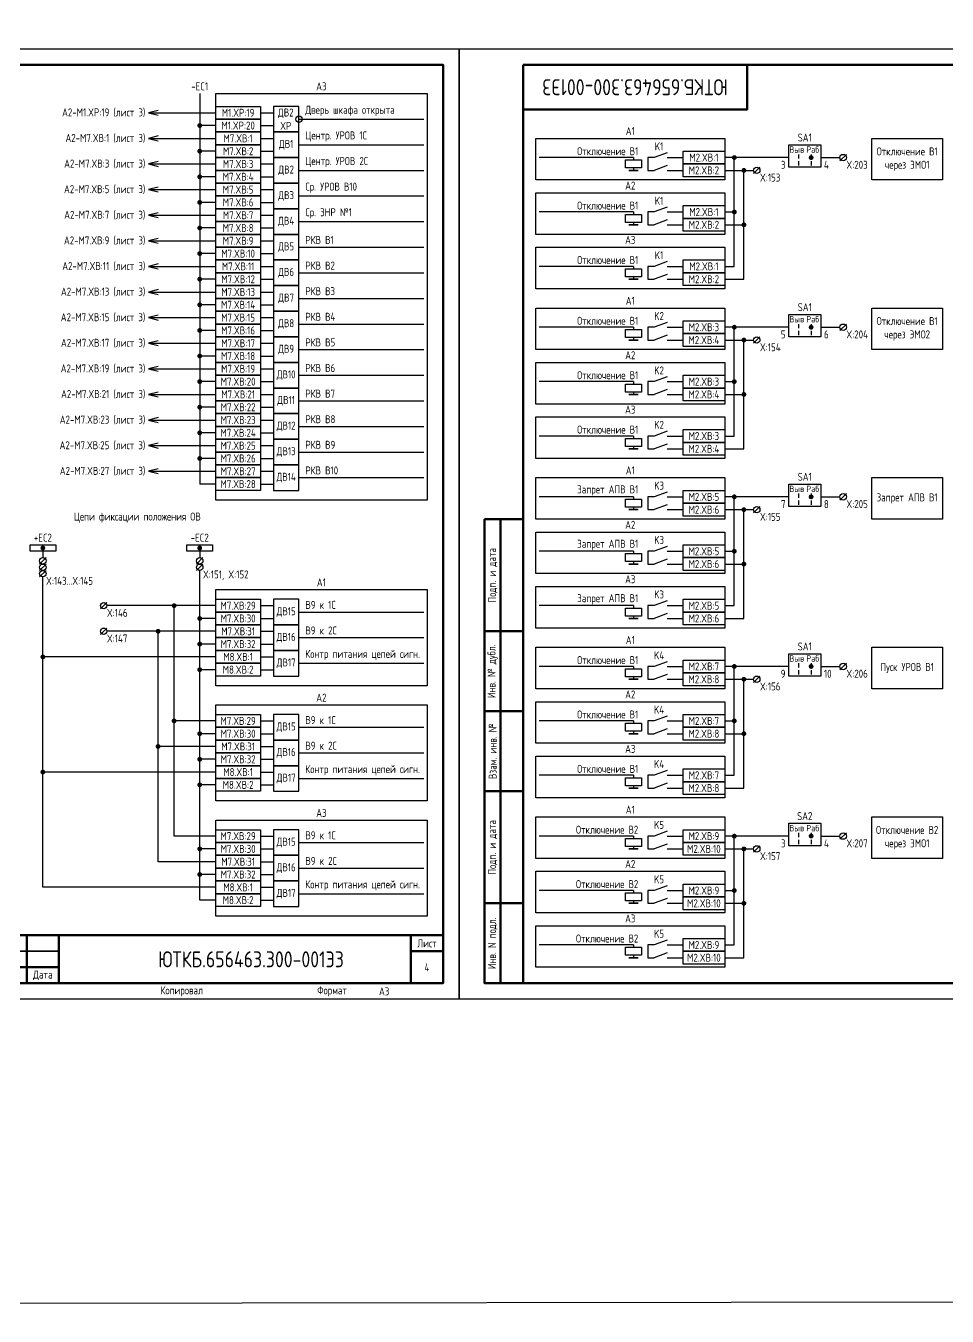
# Model space of a CAD drawing. Header units: millimetres. Extents: x -1245 to 5086, y -99 to 618.
# Drawn here: x 1544.7 to 1832.5, y -99 to 304.2 of the extents above; entities that cross this region are included whole.
import ezdxf

# ---------------------------------------------------------------- set-up
doc = ezdxf.new("R2010")
doc.units = ezdxf.units.MM
doc.styles.add('Gost_type_A', font='GOST_A.TTF')

# ---------------------------------------------------------------- blocks, each defined once
blk = doc.blocks.new('POINT')
at = {"const_width": 0.75}
blk.add_lwpolyline([(-0.375, 0, 1), (0.375, 0, 1)], format="xyb", close=True, dxfattribs=at)
blk = doc.blocks.new('Переключатель_положение')
for p, q in [((2, 1), (2, -0.34)), ((2, -1.14), (2, -2.49))]:
    blk.add_line(p, q)
blk = doc.blocks.new('Шинка')
blk.add_lwpolyline([(-4, 1), (4, 1), (4, -1), (-4, -1)], close=True)
blk.add_blockref('POINT', (0, 0))
blk = doc.blocks.new('Формат_А3')
blk.add_lwpolyline([(-420, 297), (0, 297), (0, 0), (-420, 0)], close=True)
at = {"lineweight": 50}
blk.add_lwpolyline([(-400, 292), (-5, 292), (-5, 5), (-400, 5)], close=True, dxfattribs=at)
blk = doc.blocks.new('Штамп малый нижний')
at = {"lineweight": 50}
for points in [[(-185, 15), (-178, 15), (-178, 5), (-185, 5)], [(-178, 15), (-168, 15), (-168, 5), (-178, 5)], [(-168, 15), (-145, 15), (-145, 5), (-168, 5)], [(-145, 15), (-130, 15), (-130, 5), (-145, 5)], [(-130, 15), (-120, 15), (-120, 5), (-130, 5)], [(-120, 15), (-10, 15), (-10, 0), (-120, 0)], [(-10, 15), (0, 15), (0, 10), (-10, 10)], [(-10, 10), (0, 10), (0, 0), (-10, 0)], [(-185, 5), (-178, 5), (-178, 0), (-185, 0)], [(-178, 5), (-168, 5), (-168, 0), (-178, 0)], [(-168, 5), (-145, 5), (-145, 0), (-168, 0)], [(-145, 5), (-130, 5), (-130, 0), (-145, 0)], [(-130, 5), (-120, 5), (-120, 0), (-130, 0)]]:
    blk.add_lwpolyline(points, close=True, dxfattribs=at)
for points in [[(-185, 15), (-178, 15), (-178, 10), (-185, 10)], [(-178, 15), (-168, 15), (-168, 10), (-178, 10)], [(-168, 15), (-145, 15), (-145, 10), (-168, 10)], [(-145, 15), (-130, 15), (-130, 10), (-145, 10)], [(-130, 15), (-120, 15), (-120, 10), (-130, 10)], [(-185, 10), (-178, 10), (-178, 5), (-185, 5)], [(-178, 10), (-168, 10), (-168, 5), (-178, 5)], [(-168, 10), (-145, 10), (-145, 5), (-168, 5)], [(-145, 10), (-130, 10), (-130, 5), (-145, 5)], [(-130, 10), (-120, 10), (-120, 5), (-130, 5)]]:
    blk.add_lwpolyline(points, close=True)
at = {"char_height": 2.5, "style": 'Gost_type_A'}
for s, insert, width, attachment_point in [('Лист', (-5, 12.5), 10, 5), ('№ докум.', (-156.5, 2.5), 23, 5), ('Изм.', (-181.5, 2.5), 7, 5), ('Лист', (-173, 2.5), 10, 5), ('Подп.', (-137.5, 2.5), 15, 5), ('Дата', (-125, 2.5), 10, 5), ('Копировал', (-75, -2.53), 13.1202, 6), ('Формат', (-30, -2.53), 13.1202, 6)]:
    blk.add_mtext(s, dxfattribs=dict(at, insert=insert, width=width, attachment_point=attachment_point))
blk = doc.blocks.new('Штамп левый нижний')
at = {"lineweight": 50}
for points in [[(-12, 145), (-7, 145), (-7, 110), (-12, 110)], [(-7, 145), (0, 145), (0, 110), (-7, 110)], [(-12, 110), (-7, 110), (-7, 85), (-12, 85)], [(-7, 110), (0, 110), (0, 85), (-7, 85)], [(-12, 85), (-7, 85), (-7, 60), (-12, 60)], [(-7, 85), (0, 85), (0, 60), (-7, 60)], [(-12, 60), (-7, 60), (-7, 25), (-12, 25)], [(-7, 60), (0, 60), (0, 25), (-7, 25)], [(-12, 25), (-7, 25), (-7, 0), (-12, 0)], [(-7, 25), (0, 25), (0, 0), (-7, 0)]]:
    blk.add_lwpolyline(points, close=True, dxfattribs=at)
at = {"char_height": 2.5, "attachment_point": 5, "rotation": 90, "style": 'Gost_type_A'}
for s, insert, width in [('Подп. и дата', (-9.5, 127.5), 35), ('Инв. № дубл.', (-9.5, 97.5), 25), ('Взам. инв. №', (-9.5, 72.5), 25), ('Подп. и дата', (-9.5, 42.5), 35), ('Инв. N подл.', (-9.5, 12.5), 25)]:
    blk.add_mtext(s, dxfattribs=dict(at, insert=insert, width=width))
blk = doc.blocks.new('Штамп угловой верхний')
at = {"lineweight": 50}
blk.add_lwpolyline([(0, 0), (70, 0), (70, -14), (0, -14)], close=True, dxfattribs=at)

msp = doc.modelspace()

# ---------------------------------------------------------------- linework, layer by layer
for p, q in [((1599, 283), (1599, 161)), ((1583, 277), (1604, 277)), ((1618, 277), (1622, 277)), ((1630, 275), (1669, 275)), ((1604, 273), (1599, 273)), ((1618, 273), (1622, 273)), ((1583, 269), (1604, 269)), ((1618, 269), (1622, 269)), ((1630, 267), (1669, 267)), ((1604, 265), (1599, 265)), ((1618, 265), (1622, 265)), ((1734.5, 263), (1705, 263)), ((1734.5, 263), (1734.5, 262.25)), ((1783, 263), (1763, 263)), ((1766, 229), (1766, 263)), ((1801.01, 264), (1799.01, 262)), ((1583, 261), (1604, 261)), ((1618, 261), (1622, 261)), ((1630, 259), (1669, 259)), ((1734.5, 259.75), (1734.5, 259)), ((1763, 259), (1772, 259)), ((1769, 225), (1769, 259)), ((1774.01, 260), (1772.01, 258)), ((1604, 257), (1599, 257)), ((1618, 257), (1622, 257)), ((1583, 253), (1604, 253)), ((1618, 253), (1622, 253)), ((1630, 251), (1669, 251)), ((1604, 249), (1599, 249)), ((1618, 249), (1622, 249)), ((1734.5, 246), (1705, 246)), ((1734.5, 246), (1734.5, 245.25)), ((1763, 246), (1766, 246)), ((1583, 245), (1604, 245)), ((1618, 245), (1622, 245)), ((1630, 243), (1669, 243)), ((1734.5, 242.75), (1734.5, 242)), ((1763, 242), (1769, 242)), ((1604, 241), (1599, 241)), ((1618, 241), (1622, 241)), ((1583, 237), (1604, 237)), ((1618, 237), (1622, 237)), ((1630, 235), (1669, 235)), ((1604, 233), (1599, 233)), ((1618, 233), (1622, 233)), ((1583, 229), (1604, 229)), ((1618, 229), (1622, 229)), ((1630, 227), (1669, 227)), ((1734.5, 229), (1705, 229)), ((1734.5, 229), (1734.5, 228.25)), ((1763, 229), (1766, 229)), ((1604, 225), (1599, 225)), ((1618, 225), (1622, 225)), ((1734.5, 225.75), (1734.5, 225)), ((1763, 225), (1769, 225)), ((1583, 221), (1604, 221)), ((1618, 221), (1622, 221)), ((1630, 219), (1669, 219)), ((1604, 217), (1599, 217)), ((1618, 217), (1622, 217)), ((1583, 213), (1604, 213)), ((1618, 213), (1622, 213)), ((1630, 211), (1669, 211)), ((1734.5, 210), (1705, 210)), ((1734.5, 210), (1734.5, 209.25)), ((1783, 210), (1763, 210)), ((1766, 176), (1766, 210)), ((1801, 211), (1799, 209)), ((1604, 209), (1599, 209)), ((1618, 209), (1622, 209)), ((1734.5, 206.75), (1734.5, 206)), ((1763, 206), (1772, 206)), ((1769, 172), (1769, 206)), ((1774, 207), (1772, 205)), ((1583, 205), (1604, 205)), ((1618, 205), (1622, 205)), ((1630, 203), (1669, 203)), ((1604, 201), (1599, 201)), ((1618, 201), (1622, 201)), ((1583, 197), (1604, 197)), ((1618, 197), (1622, 197)), ((1630, 195), (1669, 195)), ((1604, 193), (1599, 193)), ((1618, 193), (1622, 193)), ((1734.5, 193), (1705, 193)), ((1734.5, 193), (1734.5, 192.25)), ((1734.5, 189.75), (1734.5, 189)), ((1763, 193), (1766, 193)), ((1583, 189), (1604, 189)), ((1618, 189), (1622, 189)), ((1630, 187), (1669, 187)), ((1763, 189), (1769, 189)), ((1604, 185), (1599, 185)), ((1618, 185), (1622, 185)), ((1583, 181), (1604, 181)), ((1618, 181), (1622, 181)), ((1630, 179), (1669, 179)), ((1604, 177), (1599, 177)), ((1618, 177), (1622, 177)), ((1734.5, 176), (1705, 176)), ((1734.5, 176), (1734.5, 175.25)), ((1763, 176), (1766, 176)), ((1583, 173), (1604, 173)), ((1618, 173), (1622, 173)), ((1630, 171), (1669, 171)), ((1734.5, 172.75), (1734.5, 172)), ((1763, 172), (1769, 172)), ((1604, 169), (1599, 169)), ((1618, 169), (1622, 169)), ((1583, 165), (1604, 165)), ((1618, 165), (1622, 165)), ((1630, 163), (1669, 163)), ((1604, 161), (1599, 161)), ((1618, 161), (1622, 161)), ((1801.01, 158), (1799.01, 156)), ((1734.5, 157), (1705, 157)), ((1734.5, 157), (1734.5, 156.25)), ((1734.5, 153.75), (1734.5, 153)), ((1783, 157), (1763, 157)), ((1766, 123), (1766, 157)), ((1774.01, 154), (1772.01, 152)), ((1763, 153), (1772, 153)), ((1769, 119), (1769, 153)), ((1551, 138), (1549, 136)), ((1550, 141), (1550, 138)), ((1600, 138), (1598, 136)), ((1599, 141), (1599, 138)), ((1734.5, 140), (1705, 140)), ((1734.5, 140), (1734.5, 139.25)), ((1763, 140), (1766, 140)), ((1551, 136), (1549, 134)), ((1551, 134), (1549, 132)), ((1600, 136), (1598, 134)), ((1599, 31), (1599, 134)), ((1734.5, 136.75), (1734.5, 136)), ((1763, 136), (1769, 136)), ((1550, 35), (1550, 132)), ((1570, 124), (1568, 122)), ((1604, 123), (1570, 123)), ((1591, 51), (1591, 123)), ((1618, 123), (1622, 123)), ((1630, 121), (1669, 121)), ((1734.5, 123), (1705, 123)), ((1734.5, 123), (1734.5, 122.25)), ((1763, 123), (1766, 123)), ((1604, 119), (1599, 119)), ((1618, 119), (1622, 119)), ((1734.5, 119.75), (1734.5, 119)), ((1763, 119), (1769, 119)), ((1570, 116), (1568, 114)), ((1604, 115), (1570, 115)), ((1586, 43), (1586, 115)), ((1618, 115), (1622, 115)), ((1630, 113), (1669, 113)), ((1604, 111), (1599, 111)), ((1618, 111), (1622, 111)), ((1604, 107), (1550, 107)), ((1618, 107), (1622, 107)), ((1630, 105), (1669, 105)), ((1801.01, 105), (1799.01, 103)), ((1604, 103), (1599, 103)), ((1618, 103), (1622, 103)), ((1734.5, 104), (1705, 104)), ((1734.5, 104), (1734.5, 103.25)), ((1783, 104), (1763, 104)), ((1766, 70), (1766, 104)), ((1774.01, 101), (1772.01, 99)), ((1734.5, 100.75), (1734.5, 100)), ((1763, 100), (1772, 100)), ((1769, 66), (1769, 100)), ((1604, 87), (1591, 87)), ((1618, 87), (1622, 87)), ((1630, 85), (1669, 85)), ((1734.5, 87), (1705, 87)), ((1734.5, 87), (1734.5, 86.25)), ((1763, 87), (1766, 87)), ((1604, 83), (1599, 83)), ((1618, 83), (1622, 83)), ((1734.5, 83.75), (1734.5, 83)), ((1763, 83), (1769, 83)), ((1604, 79), (1586, 79)), ((1618, 79), (1622, 79)), ((1630, 77), (1669, 77)), ((1604, 75), (1599, 75)), ((1618, 75), (1622, 75)), ((1604, 71), (1550, 71)), ((1618, 71), (1622, 71)), ((1630, 69), (1669, 69)), ((1734.5, 70), (1705, 70)), ((1734.5, 70), (1734.5, 69.25)), ((1763, 70), (1766, 70)), ((1604, 67), (1599, 67)), ((1618, 67), (1622, 67)), ((1734.5, 66.75), (1734.5, 66)), ((1763, 66), (1769, 66)), ((1604, 51), (1591, 51)), ((1618, 51), (1622, 51)), ((1630, 49), (1669, 49)), ((1734.5, 51), (1705, 51)), ((1734.5, 51), (1734.5, 50.25)), ((1783, 51), (1763, 51)), ((1766, 17), (1766, 51)), ((1801.01, 52), (1799.01, 50)), ((1604, 47), (1599, 47)), ((1618, 47), (1622, 47)), ((1734.5, 47.75), (1734.5, 47)), ((1763, 47), (1772, 47)), ((1769, 13), (1769, 47)), ((1774.01, 48), (1772.01, 46)), ((1604, 43), (1586, 43)), ((1618, 43), (1622, 43)), ((1630, 41), (1669, 41)), ((1604, 39), (1599, 39)), ((1618, 39), (1622, 39)), ((1604, 35), (1550, 35)), ((1618, 35), (1622, 35)), ((1630, 33), (1669, 33)), ((1734.5, 34), (1705, 34)), ((1734.5, 34), (1734.5, 33.25)), ((1763, 34), (1766, 34)), ((1604, 31), (1599, 31)), ((1618, 31), (1622, 31)), ((1734.5, 30.75), (1734.5, 30)), ((1763, 30), (1769, 30)), ((1734.5, 17), (1705, 17)), ((1734.5, 17), (1734.5, 16.25)), ((1763, 17), (1766, 17)), ((1734.5, 13.75), (1734.5, 13)), ((1763, 13), (1769, 13))]:
    msp.add_line(p, q)
at = {"ltscale": 1.08}
for p, q in [((1741, 263), (1739, 263)), ((1739, 263), (1739, 259)), ((1745, 263), (1750, 263)), ((1739, 259), (1741, 259)), ((1745, 259), (1750, 259)), ((1741, 246), (1739, 246)), ((1739, 246), (1739, 242)), ((1745, 246), (1750, 246)), ((1739, 242), (1741, 242)), ((1745, 242), (1750, 242)), ((1741, 229), (1739, 229)), ((1739, 229), (1739, 225)), ((1745, 229), (1750, 229)), ((1739, 225), (1741, 225)), ((1745, 225), (1750, 225)), ((1741, 210), (1739, 210)), ((1739, 210), (1739, 206)), ((1745, 210), (1750, 210)), ((1739, 206), (1741, 206)), ((1745, 206), (1750, 206)), ((1741, 193), (1739, 193)), ((1739, 193), (1739, 189)), ((1745, 193), (1750, 193)), ((1739, 189), (1741, 189)), ((1745, 189), (1750, 189)), ((1741, 176), (1739, 176)), ((1739, 176), (1739, 172)), ((1745, 176), (1750, 176)), ((1739, 172), (1741, 172)), ((1745, 172), (1750, 172)), ((1741, 157), (1739, 157)), ((1739, 157), (1739, 153)), ((1745, 157), (1750, 157)), ((1739, 153), (1741, 153)), ((1745, 153), (1750, 153)), ((1741, 140), (1739, 140)), ((1739, 140), (1739, 136)), ((1745, 140), (1750, 140)), ((1739, 136), (1741, 136)), ((1745, 136), (1750, 136)), ((1741, 123), (1739, 123)), ((1739, 123), (1739, 119)), ((1745, 123), (1750, 123)), ((1739, 119), (1741, 119)), ((1745, 119), (1750, 119)), ((1741, 104), (1739, 104)), ((1739, 104), (1739, 100)), ((1745, 104), (1750, 104)), ((1739, 100), (1741, 100)), ((1745, 100), (1750, 100)), ((1741, 87), (1739, 87)), ((1739, 87), (1739, 83)), ((1745, 87), (1750, 87)), ((1739, 83), (1741, 83)), ((1745, 83), (1750, 83)), ((1741, 70), (1739, 70)), ((1739, 70), (1739, 66)), ((1745, 70), (1750, 70)), ((1739, 66), (1741, 66)), ((1745, 66), (1750, 66)), ((1741, 51), (1739, 51)), ((1739, 51), (1739, 47)), ((1745, 51), (1750, 51)), ((1739, 47), (1741, 47)), ((1745, 47), (1750, 47)), ((1741, 34), (1739, 34)), ((1739, 34), (1739, 30)), ((1745, 34), (1750, 34)), ((1739, 30), (1741, 30)), ((1745, 30), (1750, 30)), ((1741, 17), (1739, 17)), ((1739, 17), (1739, 13)), ((1745, 17), (1750, 17)), ((1739, 13), (1741, 13)), ((1745, 13), (1750, 13))]:
    msp.add_line(p, q, dxfattribs=at)
at = {"ltscale": 4.32}
for p, q in [((1745, 264.5), (1741, 263)), ((1745, 260.5), (1741, 259)), ((1745, 247.5), (1741, 246)), ((1745, 243.5), (1741, 242)), ((1745, 230.5), (1741, 229)), ((1745, 226.5), (1741, 225)), ((1745, 211.5), (1741, 210)), ((1745, 207.5), (1741, 206)), ((1745, 194.5), (1741, 193)), ((1745, 190.5), (1741, 189)), ((1745, 177.5), (1741, 176)), ((1745, 173.5), (1741, 172)), ((1745, 158.5), (1741, 157)), ((1745, 154.5), (1741, 153)), ((1745, 141.5), (1741, 140)), ((1745, 137.5), (1741, 136)), ((1745, 124.5), (1741, 123)), ((1745, 120.5), (1741, 119)), ((1745, 105.5), (1741, 104)), ((1745, 101.5), (1741, 100)), ((1745, 88.5), (1741, 87)), ((1745, 84.5), (1741, 83)), ((1745, 71.5), (1741, 70)), ((1745, 67.5), (1741, 66)), ((1745, 52.5), (1741, 51)), ((1745, 48.5), (1741, 47)), ((1745, 35.5), (1741, 34)), ((1745, 31.5), (1741, 30)), ((1745, 18.5), (1741, 17)), ((1745, 14.5), (1741, 13))]:
    msp.add_line(p, q, dxfattribs=at)
at = {"ltscale": 4}
for p, q in [((1793, 263), (1799, 263)), ((1793, 210), (1799, 210)), ((1793, 157), (1799.01, 157)), ((1793, 104), (1799.01, 104)), ((1793, 51), (1799.01, 51))]:
    msp.add_line(p, q, dxfattribs=at)
at = {"color": 3}
msp.add_lwpolyline([(-1245, 609), (5086, 618), (5086, -90), (-1245, -99)], close=True, dxfattribs=at)
for points in [[(1604, 283), (1670, 283), (1670, 156), (1604, 156)], [(1604, 279), (1618, 279), (1618, 275), (1604, 275)], [(1604, 275), (1618, 275), (1618, 271), (1604, 271)], [(1604, 271), (1618, 271), (1618, 267), (1604, 267)], [(1604, 267), (1618, 267), (1618, 263), (1604, 263)], [(1704, 269), (1763, 269), (1763, 256), (1704, 256)], [(1783, 267), (1793, 267), (1793, 260), (1783, 260)], [(1809, 269), (1831, 269), (1831, 256), (1809, 256)], [(1604, 263), (1618, 263), (1618, 259), (1604, 259)], [(1737, 262.25), (1737, 259.75), (1732, 259.75), (1732, 262.25)], [(1750, 265), (1763, 265), (1763, 261), (1750, 261)], [(1604, 259), (1618, 259), (1618, 255), (1604, 255)], [(1736, 259), (1733, 259)], [(1750, 261), (1763, 261), (1763, 257), (1750, 257)], [(1604, 255), (1618, 255), (1618, 251), (1604, 251)], [(1604, 251), (1618, 251), (1618, 247), (1604, 247)], [(1704, 252), (1763, 252), (1763, 239), (1704, 239)], [(1604, 247), (1618, 247), (1618, 243), (1604, 243)], [(1750, 248), (1763, 248), (1763, 244), (1750, 244)], [(1604, 243), (1618, 243), (1618, 239), (1604, 239)], [(1737, 245.25), (1737, 242.75), (1732, 242.75), (1732, 245.25)], [(1736, 242), (1733, 242)], [(1750, 244), (1763, 244), (1763, 240), (1750, 240)], [(1604, 239), (1618, 239), (1618, 235), (1604, 235)], [(1604, 235), (1618, 235), (1618, 231), (1604, 231)], [(1704, 235), (1763, 235), (1763, 222), (1704, 222)], [(1604, 231), (1618, 231), (1618, 227), (1604, 227)], [(1750, 231), (1763, 231), (1763, 227), (1750, 227)], [(1604, 227), (1618, 227), (1618, 223), (1604, 223)], [(1737, 228.25), (1737, 225.75), (1732, 225.75), (1732, 228.25)], [(1750, 227), (1763, 227), (1763, 223), (1750, 223)], [(1604, 223), (1618, 223), (1618, 219), (1604, 219)], [(1736, 225), (1733, 225)], [(1604, 219), (1618, 219), (1618, 215), (1604, 215)], [(1604, 215), (1618, 215), (1618, 211), (1604, 211)], [(1704, 216), (1763, 216), (1763, 203), (1704, 203)], [(1783, 214), (1793, 214), (1793, 207), (1783, 207)], [(1809, 216), (1831, 216), (1831, 203), (1809, 203)], [(1604, 211), (1618, 211), (1618, 207), (1604, 207)], [(1750, 212), (1763, 212), (1763, 208), (1750, 208)], [(1604, 207), (1618, 207), (1618, 203), (1604, 203)], [(1737, 209.25), (1737, 206.75), (1732, 206.75), (1732, 209.25)], [(1736, 206), (1733, 206)], [(1750, 208), (1763, 208), (1763, 204), (1750, 204)], [(1604, 203), (1618, 203), (1618, 199), (1604, 199)], [(1604, 199), (1618, 199), (1618, 195), (1604, 195)], [(1704, 199), (1763, 199), (1763, 186), (1704, 186)], [(1604, 195), (1618, 195), (1618, 191), (1604, 191)], [(1750, 195), (1763, 195), (1763, 191), (1750, 191)], [(1604, 191), (1618, 191), (1618, 187), (1604, 187)], [(1737, 192.25), (1737, 189.75), (1732, 189.75), (1732, 192.25)], [(1750, 191), (1763, 191), (1763, 187), (1750, 187)], [(1604, 187), (1618, 187), (1618, 183), (1604, 183)], [(1736, 189), (1733, 189)], [(1604, 183), (1618, 183), (1618, 179), (1604, 179)], [(1704, 182), (1763, 182), (1763, 169), (1704, 169)], [(1604, 179), (1618, 179), (1618, 175), (1604, 175)], [(1750, 178), (1763, 178), (1763, 174), (1750, 174)], [(1604, 175), (1618, 175), (1618, 171), (1604, 171)], [(1737, 175.25), (1737, 172.75), (1732, 172.75), (1732, 175.25)], [(1750, 174), (1763, 174), (1763, 170), (1750, 170)], [(1604, 171), (1618, 171), (1618, 167), (1604, 167)], [(1736, 172), (1733, 172)], [(1604, 167), (1618, 167), (1618, 163), (1604, 163)], [(1604, 163), (1618, 163), (1618, 159), (1604, 159)], [(1704, 163), (1763, 163), (1763, 150), (1704, 150)], [(1809, 163), (1831, 163), (1831, 150), (1809, 150)], [(1750, 159), (1763, 159), (1763, 155), (1750, 155)], [(1783, 161), (1793, 161), (1793, 154), (1783, 154)], [(1737, 156.25), (1737, 153.75), (1732, 153.75), (1732, 156.25)], [(1750, 155), (1763, 155), (1763, 151), (1750, 151)], [(1736, 153), (1733, 153)], [(1704, 146), (1763, 146), (1763, 133), (1704, 133)], [(1750, 142), (1763, 142), (1763, 138), (1750, 138)], [(1737, 139.25), (1737, 136.75), (1732, 136.75), (1732, 139.25)], [(1750, 138), (1763, 138), (1763, 134), (1750, 134)], [(1736, 136), (1733, 136)], [(1604, 128), (1670, 128), (1670, 98), (1604, 98)], [(1604, 125), (1618, 125), (1618, 121), (1604, 121)], [(1704, 129), (1763, 129), (1763, 116), (1704, 116)], [(1750, 125), (1763, 125), (1763, 121), (1750, 121)], [(1604, 121), (1618, 121), (1618, 117), (1604, 117)], [(1737, 122.25), (1737, 119.75), (1732, 119.75), (1732, 122.25)], [(1750, 121), (1763, 121), (1763, 117), (1750, 117)], [(1604, 117), (1618, 117), (1618, 113), (1604, 113)], [(1736, 119), (1733, 119)], [(1604, 113), (1618, 113), (1618, 109), (1604, 109)], [(1604, 109), (1618, 109), (1618, 105), (1604, 105)], [(1704, 110), (1763, 110), (1763, 97), (1704, 97)], [(1809, 110), (1831, 110), (1831, 97), (1809, 97)], [(1604, 105), (1618, 105), (1618, 101), (1604, 101)], [(1750, 106), (1763, 106), (1763, 102), (1750, 102)], [(1783, 108), (1793, 108), (1793, 101), (1783, 101)], [(1737, 103.25), (1737, 100.75), (1732, 100.75), (1732, 103.25)], [(1750, 102), (1763, 102), (1763, 98), (1750, 98)], [(1736, 100), (1733, 100)], [(1704, 93), (1763, 93), (1763, 80), (1704, 80)], [(1604, 92), (1670, 92), (1670, 62), (1604, 62)], [(1604, 89), (1618, 89), (1618, 85), (1604, 85)], [(1750, 89), (1763, 89), (1763, 85), (1750, 85)], [(1604, 85), (1618, 85), (1618, 81), (1604, 81)], [(1737, 86.25), (1737, 83.75), (1732, 83.75), (1732, 86.25)], [(1750, 85), (1763, 85), (1763, 81), (1750, 81)], [(1604, 81), (1618, 81), (1618, 77), (1604, 77)], [(1736, 83), (1733, 83)], [(1604, 77), (1618, 77), (1618, 73), (1604, 73)], [(1604, 73), (1618, 73), (1618, 69), (1604, 69)], [(1704, 76), (1763, 76), (1763, 63), (1704, 63)], [(1604, 69), (1618, 69), (1618, 65), (1604, 65)], [(1737, 69.25), (1737, 66.75), (1732, 66.75), (1732, 69.25)], [(1750, 72), (1763, 72), (1763, 68), (1750, 68)], [(1736, 66), (1733, 66)], [(1750, 68), (1763, 68), (1763, 64), (1750, 64)], [(1704, 57), (1763, 57), (1763, 44), (1704, 44)], [(1809, 57), (1831, 57), (1831, 44), (1809, 44)], [(1604, 56), (1670, 56), (1670, 26), (1604, 26)], [(1604, 53), (1618, 53), (1618, 49), (1604, 49)], [(1750, 53), (1763, 53), (1763, 49), (1750, 49)], [(1783, 55), (1793, 55), (1793, 48), (1783, 48)], [(1604, 49), (1618, 49), (1618, 45), (1604, 45)], [(1737, 50.25), (1737, 47.75), (1732, 47.75), (1732, 50.25)], [(1750, 49), (1763, 49), (1763, 45), (1750, 45)], [(1604, 45), (1618, 45), (1618, 41), (1604, 41)], [(1736, 47), (1733, 47)], [(1604, 41), (1618, 41), (1618, 37), (1604, 37)], [(1604, 37), (1618, 37), (1618, 33), (1604, 33)], [(1704, 40), (1763, 40), (1763, 27), (1704, 27)], [(1604, 33), (1618, 33), (1618, 29), (1604, 29)], [(1737, 33.25), (1737, 30.75), (1732, 30.75), (1732, 33.25)], [(1750, 36), (1763, 36), (1763, 32), (1750, 32)], [(1736, 30), (1733, 30)], [(1750, 32), (1763, 32), (1763, 28), (1750, 28)], [(1704, 23), (1763, 23), (1763, 10), (1704, 10)], [(1737, 16.25), (1737, 13.75), (1732, 13.75), (1732, 16.25)], [(1750, 19), (1763, 19), (1763, 15), (1750, 15)], [(1736, 13), (1733, 13)], [(1750, 15), (1763, 15), (1763, 11), (1750, 11)]]:
    msp.add_lwpolyline(points, close=True)
at = {"ltscale": 4}
for points in [[(1622, 271), (1630, 271), (1630, 279), (1622, 279)], [(1622, 263), (1630, 263), (1630, 271), (1622, 271)], [(1622, 255), (1630, 255), (1630, 263), (1622, 263)], [(1622, 247), (1630, 247), (1630, 255), (1622, 255)], [(1622, 239), (1630, 239), (1630, 247), (1622, 247)], [(1622, 231), (1630, 231), (1630, 239), (1622, 239)], [(1622, 223), (1630, 223), (1630, 231), (1622, 231)], [(1622, 215), (1630, 215), (1630, 223), (1622, 223)], [(1622, 207), (1630, 207), (1630, 215), (1622, 215)], [(1622, 199), (1630, 199), (1630, 207), (1622, 207)], [(1622, 191), (1630, 191), (1630, 199), (1622, 199)], [(1622, 183), (1630, 183), (1630, 191), (1622, 191)], [(1622, 175), (1630, 175), (1630, 183), (1622, 183)], [(1622, 167), (1630, 167), (1630, 175), (1622, 175)], [(1622, 159), (1630, 159), (1630, 167), (1622, 167)], [(1622, 117), (1630, 117), (1630, 125), (1622, 125)], [(1622, 109), (1630, 109), (1630, 117), (1622, 117)], [(1622, 101), (1630, 101), (1630, 109), (1622, 109)], [(1622, 81), (1630, 81), (1630, 89), (1622, 89)], [(1622, 73), (1630, 73), (1630, 81), (1622, 81)], [(1622, 65), (1630, 65), (1630, 73), (1622, 73)], [(1622, 45), (1630, 45), (1630, 53), (1622, 53)], [(1622, 37), (1630, 37), (1630, 45), (1622, 45)], [(1622, 29), (1630, 29), (1630, 37), (1622, 37)]]:
    msp.add_lwpolyline(points, close=True, dxfattribs=at)
for points in [[(1586, 277.75), (1583, 277), (1586, 276.25)], [(1586, 269.75), (1583, 269), (1586, 268.25)], [(1586, 261.75), (1583, 261), (1586, 260.25)], [(1586, 253.75), (1583, 253), (1586, 252.25)], [(1586, 245.75), (1583, 245), (1586, 244.25)], [(1586, 237.75), (1583, 237), (1586, 236.25)], [(1586, 229.75), (1583, 229), (1586, 228.25)], [(1586, 221.75), (1583, 221), (1586, 220.25)], [(1586, 213.75), (1583, 213), (1586, 212.25)], [(1586, 205.75), (1583, 205), (1586, 204.25)], [(1586, 197.75), (1583, 197), (1586, 196.25)], [(1586, 189.75), (1583, 189), (1586, 188.25)], [(1586, 181.75), (1583, 181), (1586, 180.25)], [(1586, 173.75), (1583, 173), (1586, 172.25)], [(1586, 165.75), (1583, 165), (1586, 164.25)]]:
    msp.add_lwpolyline(points)
for centre in [(1630, 275), (1800.01, 263), (1773.01, 259), (1800, 210), (1773, 206), (1800.01, 157), (1773.01, 153), (1550, 137), (1599, 137), (1550, 135), (1550, 133), (1599, 135), (1569, 123), (1569, 115), (1800.01, 104), (1773.01, 100), (1800.01, 51), (1773.01, 47)]:
    msp.add_circle(centre, 1)

# ---------------------------------------------------------------- block references
for name, p in [('Формат_А3', (1680, 0)), ('Формат_А3', (2100, 0)), ('Штамп угловой верхний', (1700, 292)), ('POINT', (1599, 273)), ('POINT', (1599, 265)), ('POINT', (1766, 263)), ('Переключатель_положение', (1784, 263)), ('POINT', (1790, 263)), ('Переключатель_положение', (1788, 263)), ('POINT', (1769, 259)), ('POINT', (1599, 257)), ('POINT', (1599, 249)), ('POINT', (1766, 246)), ('POINT', (1769, 242)), ('POINT', (1599, 241)), ('POINT', (1599, 233)), ('POINT', (1599, 225)), ('POINT', (1599, 217)), ('POINT', (1599, 209)), ('POINT', (1766, 210)), ('Переключатель_положение', (1784, 210)), ('POINT', (1790, 210)), ('Переключатель_положение', (1788, 210)), ('POINT', (1769, 206)), ('POINT', (1599, 201)), ('POINT', (1599, 193)), ('POINT', (1766, 193)), ('POINT', (1769, 189)), ('POINT', (1599, 185)), ('POINT', (1599, 177)), ('POINT', (1599, 169)), ('POINT', (1766, 157)), ('Переключатель_положение', (1784, 157)), ('POINT', (1790, 157)), ('Переключатель_положение', (1788, 157)), ('POINT', (1769, 153)), ('Штамп левый нижний', (1700, 5)), ('Шинка', (1550, 141)), ('Шинка', (1599, 141)), ('POINT', (1766, 140)), ('POINT', (1769, 136)), ('POINT', (1591, 123)), ('POINT', (1599, 119)), ('POINT', (1586, 115)), ('POINT', (1599, 111)), ('POINT', (1550, 107)), ('Переключатель_положение', (1784, 104)), ('Переключатель_положение', (1788, 104)), ('POINT', (1599, 103)), ('POINT', (1766, 104)), ('POINT', (1790, 104)), ('POINT', (1769, 100)), ('POINT', (1591, 87)), ('POINT', (1766, 87)), ('POINT', (1599, 83)), ('POINT', (1769, 83)), ('POINT', (1586, 79)), ('POINT', (1599, 75)), ('POINT', (1550, 71)), ('POINT', (1599, 67)), ('POINT', (1766, 51)), ('Переключатель_положение', (1784, 51)), ('POINT', (1790, 51)), ('Переключатель_положение', (1788, 51)), ('POINT', (1599, 47)), ('POINT', (1769, 47)), ('POINT', (1599, 39)), ('POINT', (1766, 34)), ('POINT', (1769, 30)), ('Штамп малый нижний', (1675, 5))]:
    msp.add_blockref(name, p)

# ---------------------------------------------------------------- texts
at = {"style": 'Gost_type_A'}
for s, insert, char_height, width, attachment_point in [('-EC1', (1599, 284), 2.5, 20, 8), ('M1.XP:19', (1611, 277), 2.5, 14, 5), ('ДВ2 XP', (1625.88, 275), 2.5, 7.7588, 5), ('Дверь шкафа открыта', (1632, 276), 2.5, 37, 7), ('M1.XP:20', (1611, 273), 2.5, 14, 5), ('M7.XВ:1', (1611, 269), 2.5, 14, 5), ('Центр. УРОВ 1С', (1632, 268), 2.5, 27.8465, 7), ('SA1', (1788, 268), 2.5, 10, 8), ('M7.XВ:2', (1611, 265), 2.5, 14, 5), ('ДВ1', (1626, 267), 2.5, 7.9998, 5), ('Отключение В1', (1736, 265), 2.5, 31.0015, 6), ('K1', (1742.5, 266.5), 2.5, 5, 5), ('Выв', (1785.5, 265.5), 2, 5, 5), ('Раб', (1790.5, 265.5), 2, 5, 5), ('Отключение В1\\Pчерез ЭМО1', (1820, 262.5), 2.5, 21.9988, 5), ('M7.XВ:3', (1611, 261), 2.5, 14, 5), ('Центр. УРОВ 2С', (1632, 260), 2.5, 27.8465, 7), ('M2.XВ:1', (1756.5, 263), 2.5, 13, 5), ('M7.XВ:4', (1611, 257), 2.5, 14, 5), ('ДВ2', (1626, 259), 2.5, 7.9998, 5), ('M2.XВ:2', (1756.5, 259), 2.5, 13, 5), ('3', (1782, 261.98), 2.5, 5, 3), ('4', (1794, 261.98), 2.5, 5, 1), ('M7.XВ:5', (1611, 253), 2.5, 14, 5), ('Ср. УРОВ В10', (1632, 252), 2.5, 27.8465, 7), ('M7.XВ:6', (1611, 249), 2.5, 14, 5), ('ДВ3', (1626, 251), 2.5, 7.9998, 5), ('K1', (1742.5, 249.5), 2.5, 5, 5), ('M7.XВ:7', (1611, 245), 2.5, 14, 5), ('Ср. ЗНР №1', (1632, 244), 2.5, 27.8465, 7), ('Отключение В1', (1736, 248), 2.5, 31.0015, 6), ('M2.XВ:1', (1756.5, 246), 2.5, 13, 5), ('M7.XВ:8', (1611, 241), 2.5, 14, 5), ('ДВ4', (1626, 243), 2.5, 7.9998, 5), ('M2.XВ:2', (1756.5, 242), 2.5, 13, 5), ('M7.XВ:9', (1611, 237), 2.5, 14, 5), ('РКВ В1', (1632, 236), 2.5, 27.8465, 7), ('M7.XВ:10', (1611, 233), 2.5, 14, 5), ('ДВ5', (1626, 235), 2.5, 7.9998, 5), ('M7.XВ:11', (1611, 229), 2.5, 14, 5), ('РКВ В2', (1632, 228), 2.5, 27.8465, 7), ('Отключение В1', (1736, 231), 2.5, 31.0015, 6), ('K1', (1742.5, 232.5), 2.5, 5, 5), ('M2.XВ:1', (1756.5, 229), 2.5, 13, 5), ('M7.XВ:12', (1611, 225), 2.5, 14, 5), ('ДВ6', (1626, 227), 2.5, 7.9998, 5), ('M2.XВ:2', (1756.5, 225), 2.5, 13, 5), ('M7.XВ:13', (1611, 221), 2.5, 14, 5), ('РКВ В3', (1632, 220), 2.5, 27.8465, 7), ('M7.XВ:14', (1611, 217), 2.5, 14, 5), ('ДВ7', (1626, 219), 2.5, 7.9998, 5), ('M7.XВ:15', (1611, 213), 2.5, 14, 5), ('РКВ В4', (1632, 212), 2.5, 27.8465, 7), ('K2', (1742.5, 213.5), 2.5, 5, 5), ('SA1', (1788, 215), 2.5, 10, 8), ('M7.XВ:16', (1611, 209), 2.5, 14, 5), ('ДВ8', (1626, 211), 2.5, 7.9998, 5), ('Отключение В1', (1736, 212), 2.5, 31.0015, 6), ('M2.XВ:3', (1756.5, 210), 2.5, 13, 5), ('Выв', (1785.5, 212.5), 2, 5, 5), ('Раб', (1790.5, 212.5), 2, 5, 5), ('Отключение В1\\Pчерез ЭМО2', (1820, 209.5), 2.5, 21.9988, 5), ('M7.XВ:17', (1611, 205), 2.5, 14, 5), ('РКВ В5', (1632, 204), 2.5, 27.8465, 7), ('M2.XВ:4', (1756.5, 206), 2.5, 13, 5), ('5', (1782, 208.98), 2.5, 5, 3), ('6', (1794, 208.98), 2.5, 5, 1), ('M7.XВ:18', (1611, 201), 2.5, 14, 5), ('ДВ9', (1626, 203), 2.5, 7.9998, 5), ('M7.XВ:19', (1611, 197), 2.5, 14, 5), ('РКВ В6', (1632, 196), 2.5, 27.8465, 7), ('K2', (1742.5, 196.5), 2.5, 5, 5), ('M7.XВ:20', (1611, 193), 2.5, 14, 5), ('ДВ10', (1626, 195), 2.5, 7.9998, 5), ('Отключение В1', (1736, 195), 2.5, 31.0015, 6), ('M2.XВ:3', (1756.5, 193), 2.5, 13, 5), ('M7.XВ:21', (1611, 189), 2.5, 14, 5), ('РКВ В7', (1632, 188), 2.5, 27.8465, 7), ('M2.XВ:4', (1756.5, 189), 2.5, 13, 5), ('M7.XВ:22', (1611, 185), 2.5, 14, 5), ('ДВ11', (1626, 187), 2.5, 7.9998, 5), ('M7.XВ:23', (1611, 181), 2.5, 14, 5), ('РКВ В8', (1632, 180), 2.5, 27.8465, 7), ('M7.XВ:24', (1611, 177), 2.5, 14, 5), ('ДВ12', (1626, 179), 2.5, 7.9998, 5), ('Отключение В1', (1736, 178), 2.5, 31.0015, 6), ('K2', (1742.5, 179.5), 2.5, 5, 5), ('M7.XВ:25', (1611, 173), 2.5, 14, 5), ('РКВ В9', (1632, 172), 2.5, 27.8465, 7), ('M2.XВ:3', (1756.5, 176), 2.5, 13, 5), ('M7.XВ:26', (1611, 169), 2.5, 14, 5), ('ДВ13', (1626, 171), 2.5, 7.9998, 5), ('M2.XВ:4', (1756.5, 172), 2.5, 13, 5), ('M7.XВ:27', (1611, 165), 2.5, 14, 5), ('РКВ В10', (1632, 164), 2.5, 27.8465, 7), ('M7.XВ:28', (1611, 161), 2.5, 14, 5), ('ДВ14', (1626, 163), 2.5, 7.9998, 5), ('K3', (1742.5, 160.5), 2.5, 5, 5), ('SA1', (1788, 162), 2.5, 10, 8), (' Запрет АПВ В1', (1736, 159), 2.5, 31.0015, 6), ('M2.XВ:5', (1756.5, 157), 2.5, 13, 5), ('Выв', (1785.5, 159.5), 2, 5, 5), ('Раб', (1790.5, 159.5), 2, 5, 5), ('Запрет АПВ В1', (1820, 156.5), 2.5, 21.9988, 5), ('M2.XВ:6', (1756.5, 153), 2.5, 13, 5), ('7', (1782, 155.98), 2.5, 5, 3), ('8', (1794, 155.98), 2.5, 5, 1), ('+EC2', (1550, 143), 2.5, 10, 8), ('-EC2', (1599, 143), 2.5, 10, 8), (' Запрет АПВ В1', (1736, 142), 2.5, 31.0015, 6), ('K3', (1742.5, 143.5), 2.5, 5, 5), ('M2.XВ:5', (1756.5, 140), 2.5, 13, 5), ('M2.XВ:6', (1756.5, 136), 2.5, 13, 5), (' Запрет АПВ В1', (1736, 125), 2.5, 31.0015, 6), ('K3', (1742.5, 126.5), 2.5, 5, 5), ('M7.XВ:29', (1611, 123), 2.5, 14, 5), ('ДВ15', (1626, 121), 2.5, 7.9998, 5), ('В9 к 1С', (1632, 122), 2.5, 27.8465, 7), ('M2.XВ:5', (1756.5, 123), 2.5, 13, 5), ('M7.XВ:30', (1611, 119), 2.5, 14, 5), ('M2.XВ:6', (1756.5, 119), 2.5, 13, 5), ('M7.XВ:31', (1611, 115), 2.5, 14, 5), ('ДВ16', (1626, 113), 2.5, 7.9998, 5), ('В9 к 2С', (1632, 114), 2.5, 27.8465, 7), ('M7.XВ:32', (1611, 111), 2.5, 14, 5), ('Контр питания цепей сигн.', (1632, 106), 2.5, 35.7119, 7), ('SA1', (1788, 109), 2.5, 10, 8), ('M8.XВ:1', (1611, 107), 2.5, 14, 5), ('ДВ17', (1626, 105), 2.5, 7.9998, 5), ('Отключение В1', (1736, 106), 2.5, 31.0015, 6), ('K4', (1742.5, 107.5), 2.5, 5, 5), ('M2.XВ:7', (1756.5, 104), 2.5, 13, 5), ('Выв', (1785.5, 106.5), 2, 5, 5), ('Раб', (1790.5, 106.5), 2, 5, 5), ('Пуск УРОВ В1', (1820, 103.5), 2.5, 21.9988, 5), ('M8.XВ:2', (1611, 103), 2.5, 14, 5), ('M2.XВ:8', (1756.5, 100), 2.5, 13, 5), ('9', (1782, 102.98), 2.5, 5, 3), ('10', (1794, 102.98), 2.5, 5, 1), ('Отключение В1', (1736, 89), 2.5, 31.0015, 6), ('K4', (1742.5, 90.5), 2.5, 5, 5), ('M7.XВ:29', (1611, 87), 2.5, 14, 5), ('ДВ15', (1626, 85), 2.5, 7.9998, 5), ('В9 к 1С', (1632, 86), 2.5, 27.8465, 7), ('M2.XВ:7', (1756.5, 87), 2.5, 13, 5), ('M7.XВ:30', (1611, 83), 2.5, 14, 5), ('M2.XВ:8', (1756.5, 83), 2.5, 13, 5), ('M7.XВ:31', (1611, 79), 2.5, 14, 5), ('ДВ16', (1626, 77), 2.5, 7.9998, 5), ('В9 к 2С', (1632, 78), 2.5, 27.8465, 7), ('M7.XВ:32', (1611, 75), 2.5, 14, 5), ('Контр питания цепей сигн.', (1632, 70), 2.5, 35.7119, 7), ('Отключение В1', (1736, 72), 2.5, 31.0015, 6), ('K4', (1742.5, 73.5), 2.5, 5, 5), ('M8.XВ:1', (1611, 71), 2.5, 14, 5), ('ДВ17', (1626, 69), 2.5, 7.9998, 5), ('M2.XВ:7', (1756.5, 70), 2.5, 13, 5), ('M8.XВ:2', (1611, 67), 2.5, 14, 5), ('M2.XВ:8', (1756.5, 66), 2.5, 13, 5), ('SA2', (1788, 56), 2.5, 10, 8), ('В9 к 1С', (1632, 50), 2.5, 27.8465, 7), ('Отключение В2', (1736, 53), 2.5, 31.0015, 6), ('K5', (1742.5, 54.5), 2.5, 5, 5), ('Выв', (1785.5, 53.5), 2, 5, 5), ('Раб', (1790.5, 53.5), 2, 5, 5), ('Отключение В2\\Pчерез ЭМО1', (1820, 50.5), 2.5, 21.9989, 5), ('M7.XВ:29', (1611, 51), 2.5, 14, 5), ('ДВ15', (1626, 49), 2.5, 7.9998, 5), ('M2.XВ:9', (1756.5, 51), 2.5, 13, 5), ('3', (1782, 49.98), 2.5, 5, 3), ('4', (1794, 49.98), 2.5, 5, 1), ('M7.XВ:30', (1611, 47), 2.5, 14, 5), ('В9 к 2С', (1632, 42), 2.5, 27.8465, 7), ('M2.XВ:10', (1756.5, 47), 2.5, 13, 5), ('M7.XВ:31', (1611, 43), 2.5, 14, 5), ('ДВ16', (1626, 41), 2.5, 7.9998, 5), ('M7.XВ:32', (1611, 39), 2.5, 14, 5), ('Контр питания цепей сигн.', (1632, 34), 2.5, 35.7119, 7), ('Отключение В2', (1736, 36), 2.5, 31.0015, 6), ('K5', (1742.5, 37.5), 2.5, 5, 5), ('M8.XВ:2', (1611, 31), 2.5, 14, 5), ('M8.XВ:1', (1611, 35), 2.5, 14, 5), ('ДВ17', (1626, 33), 2.5, 7.9998, 5), ('M2.XВ:9', (1756.5, 34), 2.5, 13, 5), ('M2.XВ:10', (1756.5, 30), 2.5, 13, 5), ('Отключение В2', (1736, 19), 2.5, 31.0015, 6), ('K5', (1742.5, 20.5), 2.5, 5, 5), ('M2.XВ:9', (1756.5, 17), 2.5, 13, 5), ('ЮТКБ.656463.300-001Э3', (1615, 12.5), 5, 120, 5), ('M2.XВ:10', (1756.5, 13), 2.5, 13, 5), ('4', (1670, 10), 2.5, 10, 5), ('A3', (1655, 2.5), 2.5, 20, 4)]:
    msp.add_mtext(s, dxfattribs=dict(at, insert=insert, char_height=char_height, width=width, attachment_point=attachment_point))
at = {"char_height": 2.5, "style": 'Gost_type_A'}
for s, insert, width, attachment_point, line_spacing_factor in [('A3', (1637, 284), 66, 8, 0.9), ('A2-M1.XP:19 (лист 3)', (1582, 277), 31, 6, 0.8), ('A2-M7.XВ:1 (лист 3)', (1582, 269), 31, 6, 0.8), ('A1', (1733.5, 270), 59, 8, 0.9), ('A2-M7.XВ:3 (лист 3)', (1582, 261), 31, 6, 0.8), ('X:203', (1801.01, 262), 8, 1, 0.9), ('A2-M7.XВ:5 (лист 3)', (1582, 253), 31, 6, 0.8), ('A2', (1733.5, 253), 59, 8, 0.9), ('X:153', (1774.01, 258), 8, 1, 0.9), ('A2-M7.XВ:7 (лист 3)', (1582, 245), 31, 6, 0.8), ('A2-M7.XВ:9 (лист 3)', (1582, 237), 31, 6, 0.8), ('A3', (1733.5, 236), 59, 8, 0.9), ('A2-M7.XВ:11 (лист 3)', (1582, 229), 31, 6, 0.8), ('A2-M7.XВ:13 (лист 3)', (1582, 221), 31, 6, 0.8), ('A1', (1733.5, 217), 59, 8, 0.9), ('A2-M7.XВ:15 (лист 3)', (1582, 213), 31, 6, 0.8), ('A2-M7.XВ:17 (лист 3)', (1582, 205), 31, 6, 0.8), ('X:204', (1801, 209), 8, 1, 0.9), ('A2', (1733.5, 200), 59, 8, 0.9), ('X:154', (1774, 205), 8, 1, 0.9), ('A2-M7.XВ:19 (лист 3)', (1582, 197), 31, 6, 0.8), ('A2-M7.XВ:21 (лист 3)', (1582, 189), 31, 6, 0.8), ('A3', (1733.5, 183), 59, 8, 0.9), ('A2-M7.XВ:23 (лист 3)', (1582, 181), 31, 6, 0.8), ('A2-M7.XВ:25 (лист 3)', (1582, 173), 31, 6, 0.8), ('A2-M7.XВ:27 (лист 3)', (1582, 165), 31, 6, 0.8), ('A1', (1733.5, 164), 59, 8, 0.9), ('X:205', (1801.01, 156), 8, 1, 0.9), ('Цепи фиксации положения ОВ', (1579.5, 150.5), 181, 5, 0.9), ('A2', (1733.5, 147), 59, 8, 0.9), ('X:155', (1774.01, 152), 8, 1, 0.9), ('X:151, X:152', (1600, 134), 16, 1, 0.9), ('X:143...X:145', (1551, 132), 16, 1, 0.9), ('A1', (1637, 129), 66, 8, 0.9), ('A3', (1733.5, 130), 59, 8, 0.9), ('X:146', (1570, 122), 8, 1, 0.9), ('X:147', (1570, 114), 8, 1, 0.9), ('A1', (1733.5, 111), 59, 8, 0.9), ('X:206', (1801.01, 103), 8, 1, 0.9), ('X:156', (1774.01, 99), 8, 1, 0.9), ('A2', (1637, 93), 66, 8, 0.9), ('A2', (1733.5, 94), 59, 8, 0.9), ('A3', (1733.5, 77), 59, 8, 0.9), ('A1', (1733.5, 58), 59, 8, 0.9), ('A3', (1637, 57), 66, 8, 0.9), ('X:207', (1801.01, 50), 8, 1, 0.9), ('X:157', (1774.01, 46), 8, 1, 0.9), ('A2', (1733.5, 41), 59, 8, 0.9), ('A3', (1733.5, 24), 59, 8, 0.9)]:
    msp.add_mtext(s, dxfattribs=dict(at, insert=insert, width=width, attachment_point=attachment_point, line_spacing_factor=line_spacing_factor))
at = {"insert": (1735, 285), "char_height": 5, "width": 70, "attachment_point": 5, "rotation": 180, "style": 'Gost_type_A'}
msp.add_mtext('ЮТКБ.656463.300-001Э3', dxfattribs=at)

doc.saveas('drawing.dxf')
